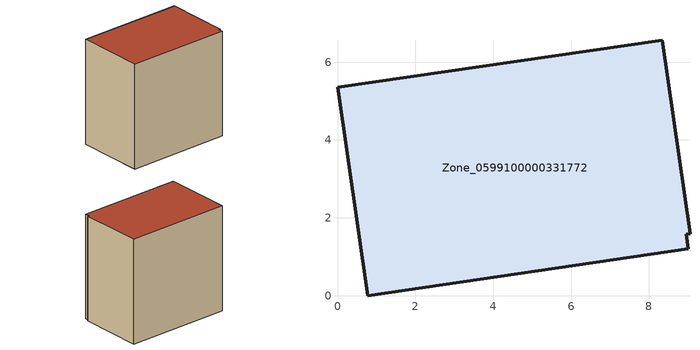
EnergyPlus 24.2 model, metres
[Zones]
Zone_0599100000331772
 floor ground (C_G): 9.06,1.59 8.96,1.57 9.02,1.21 0.78,0 0,5.35 8.34,6.56 z3.79
 wall outside (C_F): 9.06,1.59 8.34,6.56 0,5.35 0.78,0 9.02,1.21 8.96,1.57 9.06,1.59 z3.79:12.15
 roof outside (C_R): 8.96,1.57 9.06,1.59 8.34,6.56 0,5.35 0.78,0 9.02,1.21 z12.15
[BUILDING]
Pand.0599100000331772: North Axis=0; Terrain=City; Loads Convergence Tolerance Value=0.04; Temperature Convergence Tolerance Value=0.4; Solar Distribution=FullExterior; Maximum Number of Warmup Days=25; Minimum Number of Warmup Days=1
[Site:Location]
Rotterdam.The.Hague.AP_ZH_NLD Design_Conditions: Latitude=51.96; Longitude=4.45; Time Zone=1; Elevation=-4.5
[SITE:GROUNDTEMPERATURE:BUILDINGSURFACE]
18, 18, 18, 18, 18, 18, 18, 18, 18, 18, 18, 18
[MATERIAL] Thermal Absorptance=0.9; Solar Absorptance=0.7; Visible Absorptance=0.7
Name | Roughness | Thickness | Conductivity | Density | Specific Heat
G.TI.1975-1991 | MediumSmooth | 0.15 | 0.288461 | 540 | 1210
F.TI.1975-1991 | Rough | 0.3 | 0.230769 | 1920 | 840
R.TI.1975-1991 | MediumRough | 0.2 | 0.153846 | 1500 | 1000
[CONSTRUCTION]
C_G: G.TI.1975-1991
C_F: F.TI.1975-1991
C_R: R.TI.1975-1991
[ZONE]
Zone_0599100000331772: Type=1; Multiplier=1; Ceiling Height=Autocalculate; Volume=Autocalculate; Floor Area=autocalculate; Part of Total Floor Area=Yes
[ZONEINFILTRATION:DESIGNFLOWRATE]
Infil_Zone_0599100000331772: Zone or ZoneList or Space or SpaceList=Zone_0599100000331772; Schedule=AlwaysOn; Design Flow Rate Calculation Method=Flow/Area; Flow Rate per Floor Area=0.003; Constant Term Coefficient=1; Temperature Term Coefficient=0; Velocity Term Coefficient=0; Velocity Squared Term Coefficient=0
[HVACTEMPLATE:ZONE:IDEALLOADSAIRSYSTEM]
Zone_0599100000331772: Maximum Heating Supply Air Temperature=50; Minimum Cooling Supply Air Temperature=13; Maximum Heating Supply Air Humidity Ratio=0.0156; Minimum Cooling Supply Air Humidity Ratio=0.0077; Heating Limit=NoLimit; Cooling Limit=NoLimit; Dehumidification Control Type=ConstantSensibleHeatRatio; Cooling Sensible Heat Ratio=0.7; Dehumidification Setpoint=60; Humidification Control Type=None; Humidification Setpoint=30; Outdoor Air Method=None; Outdoor Air Flow Rate per Person=0.00944; Outdoor Air Flow Rate per Zone Floor Area=0; Outdoor Air Flow Rate per Zone=0; Demand Controlled Ventilation Type=None; Outdoor Air Economizer Type=NoEconomizer; Heat Recovery Type=None; Sensible Heat Recovery Effectiveness=0.7; Latent Heat Recovery Effectiveness=0.65
[ZONECONTROL:THERMOSTAT]
ThermostatControl_Zone_0599100000331772: Zone or ZoneList=Zone_0599100000331772; Control Type Schedule=DualSetpointControlType; Control 1=Thermostat_Zone_0599100000331772; Temperature Difference Between Cutout And Setpoint=0
[THERMOSTATSETPOINT:DUALSETPOINT]
Thermostat_Zone_0599100000331772: Heating Setpoint Temperature Schedule=HeatingSetpoint_Zone_0599100000331772; Cooling Setpoint Temperature Schedule=CoolingSetpoint_Zone_0599100000331772
[SCHEDULE:COMPACT]
HeatingSetpoint_Zone_0599100000331772: Through: 12/31, For: AllDays, Until: 24:00, 21
CoolingSetpoint_Zone_0599100000331772: Through: 12/31, For: AllDays, Until: 24:00, 24
DualSetpointControlType: Through: 12/31, For: AllDays, Until: 24:00, 4
AlwaysOn: Through: 12/31, For: AllDays, Until: 24:00, 1
